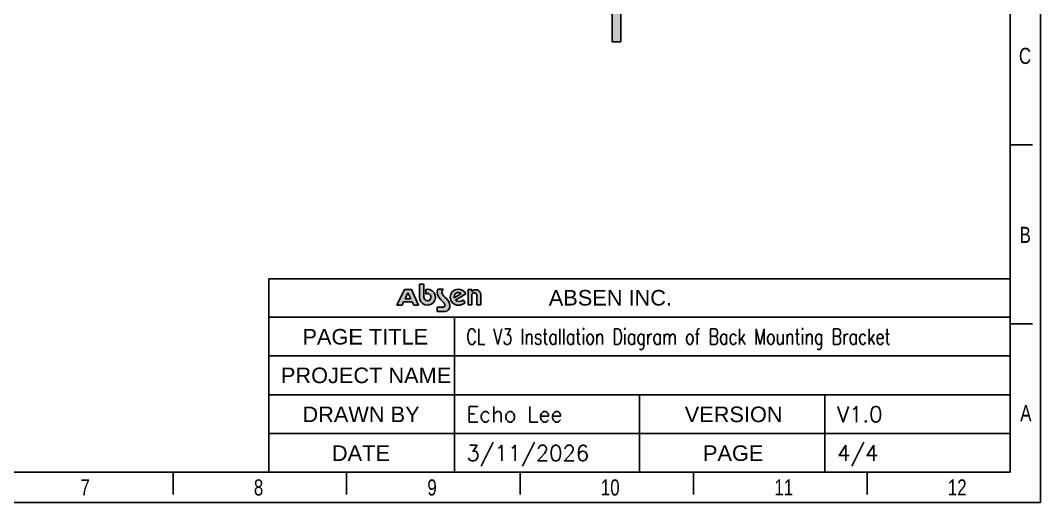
# Model space of a CAD drawing. Header units: millimetres. Extents: x 1927 to 14264, y 1863 to 5555.
# Drawn here: x 11635 to 14264, y 1864 to 3108 of the extents above; entities that cross this region are included whole.
import ezdxf

# ---------------------------------------------------------------- set-up
doc = ezdxf.new("R2010")
doc.units = ezdxf.units.MM
doc.layers.add('DIM', color=4, linetype='Continuous')
doc.layers.add('图框', color=7, linetype='Continuous')
doc.styles.add('CKSTANDARD', font='arial.ttf')
doc.styles.add('Roamns', font='romans.shx')

# ---------------------------------------------------------------- blocks, each defined once
blk = doc.blocks.new('A$C7F980674')
at = {"layer": 'DIM'}
h = blk.add_hatch(color=0, dxfattribs=at)
h.paths.add_polyline_path([(7.072382140899999e-05, 14.43823848652391), (17.54018542246194, 49.09321739150072), (32.43710042510065, 49.09321739150072), (48.55284257268067, 14.43823848652391), (37.85417935127042, 14.43823848652391), (34.52331861507264, 21.47508279329122), (15.18332810379797, 21.47508279329122), (11.78696234113886, 14.43823848652391)])
h.paths.add_polyline_path([(24.94748300875654, 41.70518833840833), (18.4432997739641, 28.22933563047082), (31.32622136492865, 28.22933563047082)], flags=16)
h = blk.add_hatch(color=0, dxfattribs=at)
edge = h.paths.add_edge_path()
edge.add_arc((102.73004367057, 13.90886456904809), 4.008224344635951, 268.9921655110325, 361.5919063077861)
edge.add_arc((99.15354010349256, 13.8520860173212), 7.585044519850372, 1.270112135883178, 51.07851824680055)
edge.add_arc((307.8846824545763, 226.7410586670685), 290.5958996836599, 223.1994758205292, 225.4213170999201, ccw=False)
edge.add_arc((110.0181443910987, 42.41204420301801), 20.20419257147762, 160.1829900287513, 226.2534819823607, ccw=False)
edge.add_line((91.01044081093276, 49.26161368391513), (102.8060160324094, 49.26161368391513))
edge.add_arc((108.2666153697937, 42.83305403733538), 8.434721350051746, 130.3455086857447, 201.7414345435993)
edge.add_arc((128.4138673179259, 54.80693761470138), 31.79540957994945, 208.3500157259416, 232.6470193688833)
edge.add_arc((94.72388420018251, 12.01322233724932), 22.67708241663319, 1.6072526751569853, 50.5832628822302, ccw=False)
edge.add_arc((105.8459691270836, 11.59352122360906), 11.59424323095258, -89.35383752252329, 5.224491977119385, ccw=False)
edge.add_line((105.9767223201925, 1.52956708916e-05), (89.85622180037899, 1.52956708916e-05))
edge.add_line((89.85622180037899, 1.52956708916e-05), (89.85622180037899, 9.9012602990897))
edge.add_line((89.85622180037899, 9.9012602990897), (102.6595425193372, 9.9012602990897))
edge = h.paths.add_edge_path()
edge.add_arc((171.7675726878224, 35.99111448746953), 5.592045124112526, 4.242312034283134, 157.3807249757778)
edge.add_line((166.6056627364887, 38.14184792619381), (166.6056627364887, 14.68336624098083))
edge.add_line((166.6056627364887, 14.68336624098083), (158.2999845909944, 14.68336624098083))
edge.add_line((158.2999845909944, 14.68336624098083), (158.2999845909944, 48.98261023246597))
edge.add_line((158.2999845909944, 48.98261023246597), (166.6056627364887, 48.98261023246597))
edge.add_line((166.6056627364887, 48.98261023246597), (166.6056627364887, 44.54051251930104))
edge.add_arc((175.059291137004, 37.22529775423028), 11.17927547709232, 0.8903209452371925, 139.1292395527885, ccw=False)
edge.add_line((186.2372169588634, 37.39900588159253), (186.2372169588634, 14.59949883442459))
edge.add_line((186.2372169588634, 14.59949883442459), (177.3442962794797, 14.59949883442459))
edge.add_line((177.3442962794797, 14.59949883442459), (177.3442962794797, 36.40478422593151))
edge = h.paths.add_edge_path(flags=16)
edge.add_arc((136.4442843357392, 32.77929143981055), 9.435952450654392, 49.48403791523462, 192.8465811329278)
edge.add_line((127.2445240183151, 30.68129030702039), (142.5744439341942, 39.9527384458579))
edge = h.paths.add_edge_path()
edge.add_arc((138.324037688988, 35.05001054707828), 12.98520101557842, 229.4306864689146, 313.987557062781)
edge.add_line((147.3422875163669, 25.70727992560023), (151.5778032950766, 19.0634939338488))
edge.add_arc((136.8676456241519, 38.39878950785715), 24.29490468469704, 268.4242694583239, 307.2636236800371, ccw=False)
edge.add_arc((136.1995790051587, 31.76485599069565), 17.65178410925637, 90, 269.99999999833244, ccw=False)
edge.add_arc((136.9909520029032, 31.53144809733931), 17.90269153484251, 25.559083157673115, 92.53353593303888, ccw=False)
edge.add_line((153.1417016008636, 39.25541415211593), (129.8788853118894, 25.18619552736891))
at = {"layer": '图框'}
h = blk.add_hatch(color=30, dxfattribs=at)
edge = h.paths.add_edge_path(flags=0)
edge.add_line((64.32187787050498, 49.15013919285958), (64.32187787050498, 38.7695952337333))
edge.add_arc((68.06519958705758, 31.86908890660379), 7.850442347056839, -179.99999999998067, 118.47852907585141, ccw=False)
edge.add_line((60.21475723999902, 31.86908890659288), (60.21475723999902, 60.55619218834499))
edge.add_line((60.21475723999902, 60.55619218834545), (50.38336833377252, 60.55619218834545))
edge.add_line((50.38336833377252, 60.55619218834545), (50.38336833377252, 31.86908890659334))
edge.add_arc((68.06519958705758, 31.86908890660379), 17.6818312532899, 180.0000000000095, 462.2222539588729)
at = {"layer": '图框', "color": 7, "linetype": 'Continuous'}
for p, q in [((7.072382140899999e-05, 14.43823848652391), (17.54018542246194, 49.09321739150072)), ((17.54018542246194, 49.09321739150072), (32.43710042510065, 49.09321739150072)), ((32.43710042510065, 49.09321739150072), (48.55284257268067, 14.43823848652391)), ((91.01044081093276, 49.26161368391513), (102.8060160324094, 49.26161368391513)), ((158.2999845909944, 48.98261023246597), (166.6056627364887, 48.98261023246597)), ((158.2999845909944, 14.68336624098083), (158.2999845909944, 48.98261023246597)), ((166.6056627364887, 48.98261023246597), (166.6056627364887, 44.54051251930104)), ((24.94748300875654, 41.70518833840833), (18.4432997739641, 28.22933563047082)), ((18.4432997739641, 28.22933563047082), (31.32622136492865, 28.22933563047082)), ((31.32622136492865, 28.22933563047082), (24.94748300875654, 41.70518833840833)), ((127.2445240183151, 30.68129030702039), (142.5744439341942, 39.9527384458579)), ((153.1417016008636, 39.25541415211593), (129.8788853118894, 25.18619552736891)), ((147.3422875163669, 25.70727992560023), (151.5778032950766, 19.0634939338488)), ((166.6056627364887, 38.14184792619381), (166.6056627364887, 14.68336624098083)), ((177.3442962794797, 14.59949883442459), (177.3442962794797, 36.40478422593151)), ((186.2372169588634, 37.39900588159253), (186.2372169588634, 14.59949883442459)), ((11.78696234113886, 14.43823848652391), (7.072382140899999e-05, 14.43823848652391)), ((15.18332810379797, 21.47508279329122), (11.78696234113886, 14.43823848652391)), ((34.52331861507264, 21.47508279329122), (15.18332810379797, 21.47508279329122)), ((37.85417935127042, 14.43823848652391), (34.52331861507264, 21.47508279329122)), ((48.55284257268067, 14.43823848652391), (37.85417935127042, 14.43823848652391)), ((89.85622180037899, 9.9012602990897), (102.6595425193372, 9.9012602990897)), ((89.85622180037899, 1.52956708916e-05), (89.85622180037899, 9.9012602990897)), ((105.9767223201925, 1.52956708916e-05), (89.85622180037899, 1.52956708916e-05)), ((166.6056627364887, 14.68336624098083), (158.2999845909944, 14.68336624098083)), ((186.2372169588634, 14.59949883442459), (177.3442962794797, 14.59949883442459))]:
    blk.add_line(p, q, dxfattribs=at)
at = {"layer": '图框', "color": 30}
for p, q in [((60.21475723999902, 60.55619218834545), (50.38336833377252, 60.55619218834545)), ((50.38336833377252, 60.55619218834545), (50.38336833377252, 31.86908890659288)), ((60.21475723999902, 31.86908890659288), (60.21475723999902, 60.55619218834545)), ((64.32187787050498, 49.15013919285047), (64.32187787050498, 38.76959523373262))]:
    blk.add_line(p, q, dxfattribs=at)
at = {"layer": '图框', "color": 30, "linetype": 'Continuous'}
for p, q in [((50.38336833377252, 60.55619218834545), (60.21475723999902, 60.55619218834545)), ((50.38336833377252, 31.86908890659288), (50.38336833377252, 60.55619218834545)), ((60.21475723999902, 60.55619218834545), (60.21475723999902, 31.86908890659288)), ((64.32187787050498, 38.76959523373262), (64.32187787050498, 49.15013919285047))]:
    blk.add_line(p, q, dxfattribs=at)
at = {"layer": '图框', "color": 30}
for radius, end in [(17.68183125329058, 102.2222539587313), (7.850442347058727, 118.4785290759734)]:
    blk.add_arc((68.06519958705758, 31.86908890660379), radius, 180, end, dxfattribs=at)
at = {"layer": '图框', "color": 30, "linetype": 'Continuous'}
for radius, end in [(17.68183125329058, 102.2222539587313), (7.850442347058727, 118.4785290759734)]:
    blk.add_arc((68.06519958705758, 31.86908890660379), radius, 180, end, dxfattribs=at)
at = {"layer": '图框', "color": 7, "linetype": 'Continuous'}
for centre, radius, start, end in [((110.0181443910987, 42.41204420301801), 20.20419257147762, 160.1829900287512, 226.2534819823607), ((108.2666153697937, 42.83305403733538), 8.434721350051746, 130.3455086857447, 201.7414345435993), ((136.1995790051587, 31.76485599069565), 17.65178410925637, 90, 269.9999999983326), ((136.9909520029032, 31.53144809733931), 17.90269153484251, 25.55908315767311, 92.53353593303889), ((175.059291137004, 37.22529775423028), 11.17927547709232, 0.890320945237155, 139.1292395527885), ((307.8846824545763, 226.7410586670685), 290.5958996836599, 223.1994758205292, 225.4213170999201), ((128.4138673179259, 54.80693761470138), 31.79540957994945, 208.3500157259416, 232.6470193688833), ((94.72388420018251, 12.01322233724932), 22.67708241663319, 1.607252675157019, 50.58326288223009), ((136.4442843357392, 32.77929143981055), 9.435952450654392, 49.48403791523462, 192.8465811329278), ((138.324037688988, 35.05001054707828), 12.98520101557842, 229.4306864689146, 313.987557062781), ((171.7675726878224, 35.99111448746953), 5.592045124112526, 4.242312034283134, 157.3807249757777), ((102.73004367057, 13.90886456904809), 4.008224344635951, 268.9921655110325, 1.591906307786035), ((99.15354010349256, 13.8520860173212), 7.585044519850372, 1.270112135883178, 51.07851824680055), ((105.8459691270836, 11.59352122360906), 11.59424323095258, 270.6461624774767, 5.224491977119398), ((136.8676456241519, 38.39878950785715), 24.29490468469704, 268.4242694583239, 307.2636236800372)]:
    blk.add_arc(centre, radius, start, end, dxfattribs=at)
blk = doc.blocks.new('standard template')
for p, q in [((37811.52914023175, 11245.03906297615), (37408.77739021767, 11245.03906297615)), ((23856.97153506272, 8795.713564875037), (37408.778564428, 8795.713564875037)), ((23856.97153506272, 8093.130701303396), (37408.778564428, 8093.130701303396)), ((27245.81191601179, 8093.130701303396), (27245.81191601179, 5254.107439613468)), ((37811.52914023175, 7972.681094107501), (37408.77739021767, 7972.681094107501)), ((23856.97153506272, 7383.374122341703), (37408.778564428, 7383.374122341703)), ((23856.97153506272, 6673.618568779083), (37408.778564428, 6673.618568779083)), ((30632.87504974536, 6673.618568779083), (30632.87504974536, 5254.107522819249)), ((34020.82680708668, 6673.618568779084), (34020.82689442195, 5254.107606046864)), ((23856.97153506272, 5963.863516895812), (37408.778564428, 5963.863516895812)), ((456.3043263761064, 5254.106781508859), (37408.77739021767, 5254.107689274438)), ((22104.21088966208, 4851.355031494943), (22104.21088966208, 5254.106781508859)), ((25275.88092102688, 4851.355031494943), (25275.88092102688, 5254.106781508859)), ((28447.55095239169, 4851.355031494943), (28447.55095239169, 5254.106781508859)), ((31619.22098375725, 4851.355031494943), (31619.22098375725, 5254.106781508859)), ((34790.89101512246, 4851.355031494943), (34790.89101512246, 5254.106781508859))]:
    blk.add_line(p, q)
at = {"color": 7}
for p, q in [((23856.97153506272, 8795.713564875037), (23856.97153506272, 5963.862502516924)), ((28855.9334232351, 8795.71354967167), (31733.56329402495, 8795.71354967167)), ((23856.97036085204, 5963.862847771017), (23856.97036085204, 5254.106781508859))]:
    blk.add_line(p, q, dxfattribs=at)
blk.add_lwpolyline([(37962.56104648763, 4700.323125238685), (-97.47932989458059, 4700.323125238685), (-97.47932989458059, 30879.18687618916), (37962.56104648763, 30879.18687618916)], close=True)
blk.add_lwpolyline([(456.3043263761064, 6673.618914033166), (456.3043263761064, 5963.862847771017), (456.3043263761064, 5254.106781508859), (456.3043263761064, 30225.88892618673), (37408.77739021536, 30225.88892618673), (37408.77739021536, 5254.106781508857)], dxfattribs=at)
at = {"color": 0, "xscale": 8.255519999999997, "yscale": 8.255519999999997, "zscale": 8.255519999999997}
blk.add_blockref('A$C7F980674', (26192.34157000923, 8194.850301169268), dxfattribs=at)
at = {"style": 'CKSTANDARD', "width": 0.75}
for s, p in [('C', (37566.68859191013, 12723.38024393472)), ('B', (37578.25507547724, 9450.065394360612)), ('A', (37589.82155904549, 6188.317028351992)), ('7', (20409.10065248676, 4830.398885600231)), ('8', (23580.77068385195, 4830.398885600231)), ('9', (26752.44071521712, 4830.398885600231)), ('10', (29924.11074658232, 4830.398885600231)), ('11', (33095.7807779475, 4830.398885600231)), ('12', (36267.45080931267, 4830.398885600231))]:
    blk.add_text(s, height=294.7531236609044, dxfattribs=at).set_placement(p)
at = {"char_height": 284.520887302088, "attachment_point": 1, "style": 'Roamns'}
for s, insert, width in [('{\\fArial|b0|i0|c0|p34;ABSEN INC.}', (28971.93233673383, 8589.519935694101), 3912.014128152973), ('{\\fArial|b0|i0|c0|p34;PAGE TITLE}', (24469.27002041139, 7876.177268086687), 3912.014128152973), ('{\\fArial|b0|i0|c0|p34;PROJECT NAME}', (24075.34686825149, 7170.007803169789), 3305.733494093198), ('{\\fArial|b0|i0|c0|p34;DRAWN BY}', (24469.27002041139, 6456.665135562374), 3912.014128152973), ('{\\fArial|b0|i0|c0|p34;VERSION}', (31457.34323196745, 6456.665135562374), 3912.014128152973), ('{\\fArial|b0|i0|c0|p34;DATE}', (25007.6770378442, 5746.910083679103), 3912.014128152973), ('{\\fArial|b0|i0|c0|p34;PAGE}', (31790.67484066828, 5746.909612582457), 3912.014128152973)]:
    blk.add_mtext(s, dxfattribs=dict(at, insert=insert, width=width))
at = {"style": 'Roamns'}
for tag, p in [('PAGE_NAME', (27465.9633492592, 7593.658508723252)), ('PROJECT_NAME', (27465.9633492592, 6883.902955160633)), ('DRAWN_NAME', (27465.9633492592, 6174.147903277361)), ('VERSION', (34240.97828400169, 6174.147903277361)), ('SELECT_DATA', (27465.9633492592, 5464.391825995019)), ('PAGE_NUMBER', (34240.97828400169, 5464.391992428408))]:
    blk.add_attdef(tag, p, '', height=284.520887302088, dxfattribs=at)

msp = doc.modelspace()

# ---------------------------------------------------------------- hatches: boundary and pattern name
h = msp.add_hatch()
h.set_pattern_fill('ANSI36', color=256, scale=4)
h.set_pattern_definition([(45, (-2828.392225757525, 1472.210089232133), (6.735192090801867, 24.69570433294017), [31.75, -6.35, 0, -6.35])])
h.paths.add_polyline_path([(13159.98057227366, 3052.855728492414), (13182.44797758182, 3052.855728492414), (13182.44797758182, 4951.107862785921), (13159.98057227366, 4951.107862785921)])

# ---------------------------------------------------------------- linework, layer by layer
at = {"layer": 'DIM', "color": 0}
msp.add_lwpolyline([(13159.98057227366, 4951.107862785921), (13159.98057227366, 3052.855728492414), (13182.44797758182, 3052.855728492414), (13182.44797758182, 4951.107862785921)], close=True, dxfattribs=at)

# ---------------------------------------------------------------- block references
at = {"transparency": 33554595}
ref = msp.add_blockref('standard template', (8912.121547519357, 1201.680722511247), dxfattribs=dict(at, xscale=0.140985475243541, yscale=0.140985475243541, zscale=0.140985475243541))
ref.add_attrib('PAGE_NAME', 'CL V3 Installation Diagram of Back Mounting Bracket', (12784.4234433363, 2272.276276200751), dxfattribs={"height": 40.11331251299884, "style": 'Roamns', "width": 0.75})
ref.add_attrib('DRAWN_NAME', 'Echo Lee', (12784.4234433363, 2072.145898878717), dxfattribs={"height": 40.11331251299884, "style": 'Roamns'})
ref.add_attrib('SELECT_DATA', '3/11/2026', (12784.4234433363, 1972.080601016071), dxfattribs={"height": 40.11331251299884, "style": 'Roamns'})
ref.add_attrib('VERSION', 'V1.0', (13739.60214369309, 2072.145898878717), dxfattribs={"height": 40.11331251299884, "style": 'Roamns'})
ref.add_attrib('PAGE_NUMBER', '4/4', (13739.60214369309, 1972.080624480762), dxfattribs={"height": 40.11331251299884, "style": 'Roamns'})

doc.saveas('drawing.dxf')
